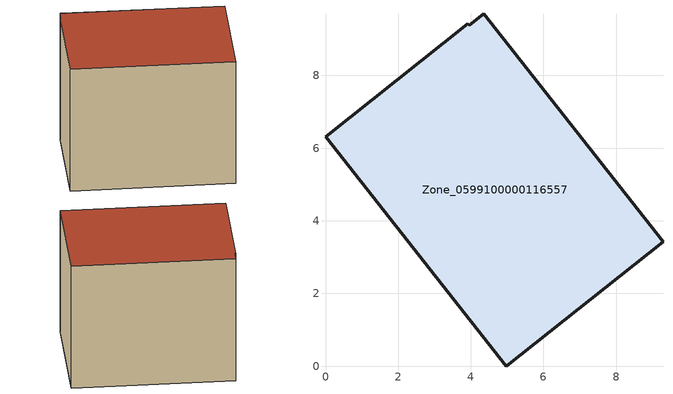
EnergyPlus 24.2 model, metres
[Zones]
Zone_0599100000116557
 floor ground (C_G): 3.96,9.38 4.36,9.7 9.29,3.42 4.98,0 0,6.32 3.92,9.42 z0
 wall outside (C_F): 4.98,0 9.29,3.42 4.36,9.7 3.96,9.38 3.92,9.42 0,6.32 4.98,0 z0:6.75
 roof outside (C_R): 4.36,9.7 3.96,9.38 3.92,9.42 0,6.32 4.98,0 9.29,3.42 z6.75
[BUILDING]
Pand.0599100000116557: North Axis=0; Terrain=City; Loads Convergence Tolerance Value=0.04; Temperature Convergence Tolerance Value=0.4; Solar Distribution=FullExterior; Maximum Number of Warmup Days=25; Minimum Number of Warmup Days=1
[Site:Location]
Rotterdam.The.Hague.AP_ZH_NLD Design_Conditions: Latitude=51.96; Longitude=4.45; Time Zone=1; Elevation=-4.5
[SITE:GROUNDTEMPERATURE:BUILDINGSURFACE]
18, 18, 18, 18, 18, 18, 18, 18, 18, 18, 18, 18
[MATERIAL] Thermal Absorptance=0.9; Solar Absorptance=0.7; Visible Absorptance=0.7
Name | Roughness | Thickness | Conductivity | Density | Specific Heat
G.TI.1946 | MediumSmooth | 0.15 | 1 | 540 | 1210
F.TI.1946 | Rough | 0.3 | 0.857143 | 1920 | 840
R.TI.1946 | MediumRough | 0.2 | 0.1 | 1500 | 1000
[CONSTRUCTION]
C_G: G.TI.1946
C_F: F.TI.1946
C_R: R.TI.1946
[ZONE]
Zone_0599100000116557: Type=1; Multiplier=1; Ceiling Height=Autocalculate; Volume=Autocalculate; Floor Area=autocalculate; Part of Total Floor Area=Yes
[ZONEINFILTRATION:DESIGNFLOWRATE]
Infil_Zone_0599100000116557: Zone or ZoneList or Space or SpaceList=Zone_0599100000116557; Schedule=AlwaysOn; Design Flow Rate Calculation Method=Flow/Area; Flow Rate per Floor Area=0.003; Constant Term Coefficient=1; Temperature Term Coefficient=0; Velocity Term Coefficient=0; Velocity Squared Term Coefficient=0
[HVACTEMPLATE:ZONE:IDEALLOADSAIRSYSTEM]
Zone_0599100000116557: Maximum Heating Supply Air Temperature=50; Minimum Cooling Supply Air Temperature=13; Maximum Heating Supply Air Humidity Ratio=0.0156; Minimum Cooling Supply Air Humidity Ratio=0.0077; Heating Limit=NoLimit; Cooling Limit=NoLimit; Dehumidification Control Type=ConstantSensibleHeatRatio; Cooling Sensible Heat Ratio=0.7; Dehumidification Setpoint=60; Humidification Control Type=None; Humidification Setpoint=30; Outdoor Air Method=None; Outdoor Air Flow Rate per Person=0.00944; Outdoor Air Flow Rate per Zone Floor Area=0; Outdoor Air Flow Rate per Zone=0; Demand Controlled Ventilation Type=None; Outdoor Air Economizer Type=NoEconomizer; Heat Recovery Type=None; Sensible Heat Recovery Effectiveness=0.7; Latent Heat Recovery Effectiveness=0.65
[ZONECONTROL:THERMOSTAT]
ThermostatControl_Zone_0599100000116557: Zone or ZoneList=Zone_0599100000116557; Control Type Schedule=DualSetpointControlType; Control 1=Thermostat_Zone_0599100000116557; Temperature Difference Between Cutout And Setpoint=0
[THERMOSTATSETPOINT:DUALSETPOINT]
Thermostat_Zone_0599100000116557: Heating Setpoint Temperature Schedule=HeatingSetpoint_Zone_0599100000116557; Cooling Setpoint Temperature Schedule=CoolingSetpoint_Zone_0599100000116557
[SCHEDULE:COMPACT]
HeatingSetpoint_Zone_0599100000116557: Through: 12/31, For: AllDays, Until: 24:00, 21
CoolingSetpoint_Zone_0599100000116557: Through: 12/31, For: AllDays, Until: 24:00, 24
DualSetpointControlType: Through: 12/31, For: AllDays, Until: 24:00, 4
AlwaysOn: Through: 12/31, For: AllDays, Until: 24:00, 1
